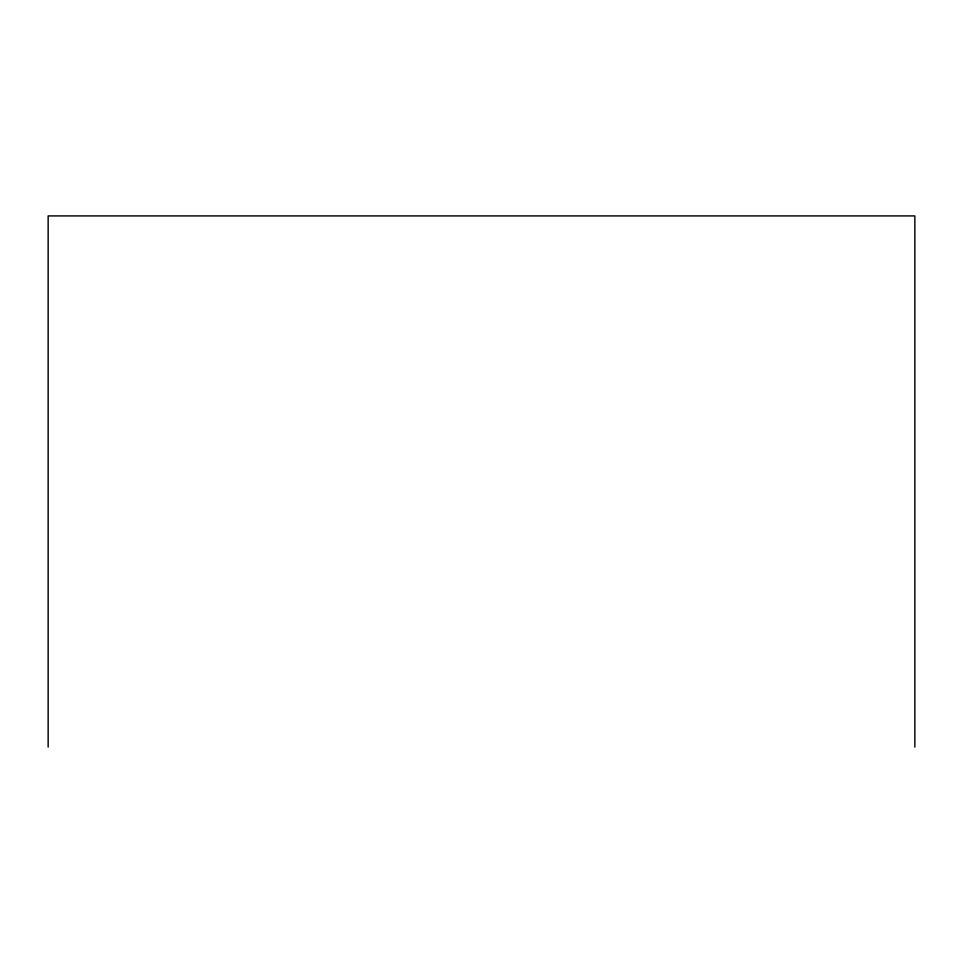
<?xml version="1.0" encoding="UTF-8"?>
<svg xmlns="http://www.w3.org/2000/svg" width="963" height="963" viewBox="0 0 963 963"><rect width="100%" height="100%" fill="white"/><g stroke="black" fill="none" stroke-linecap="round" stroke-linejoin="round"><path stroke-width="1.44" d="M914.85 747.083L914.85 215.917L48.15 215.917L48.15 747.083"/></g></svg>
